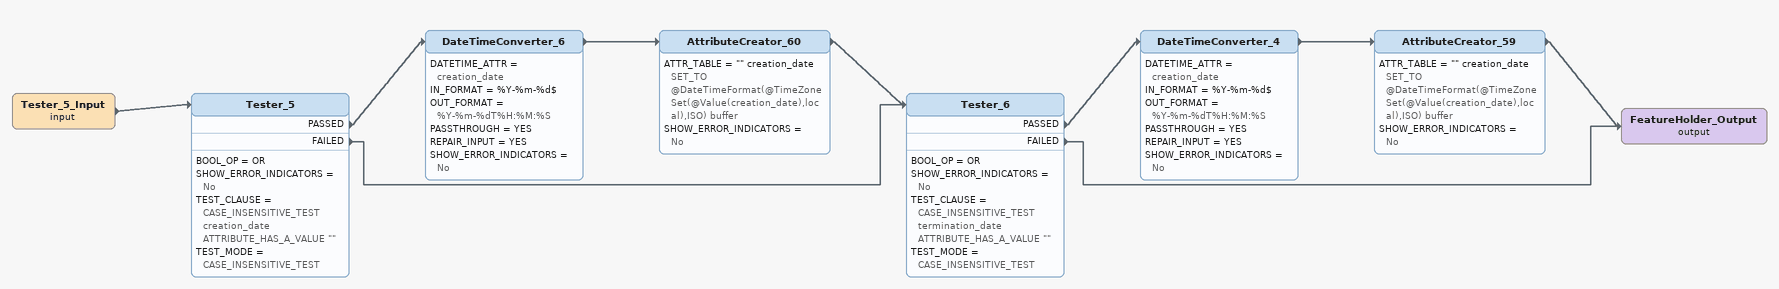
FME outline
Tester_5_Input (input)
    -> Tester_5
Tester_5
    BOOL_OP = OR
    SHOW_ERROR_INDICATORS = No
    TEST_CLAUSE = CASE_INSENSITIVE_TEST creation_date ATTRIBUTE_HAS_A_VALUE ""
    TEST_MODE = CASE_INSENSITIVE_TEST
    PASSED -> DateTimeConverter_6
    FAILED -> Tester_6
DateTimeConverter_6
    DATETIME_ATTR = creation_date
    IN_FORMAT = %Y-%m-%d$
    OUT_FORMAT = %Y-%m-%dT%H:%M:%S
    PASSTHROUGH = YES
    REPAIR_INPUT = YES
    SHOW_ERROR_INDICATORS = No
    -> AttributeCreator_60
AttributeCreator_60
    ATTR_TABLE = "" creation_date SET_TO @DateTimeFormat(@TimeZoneSet(@Value(creation_date),local),ISO) buffer
    SHOW_ERROR_INDICATORS = No
    -> Tester_6
Tester_6
    BOOL_OP = OR
    SHOW_ERROR_INDICATORS = No
    TEST_CLAUSE = CASE_INSENSITIVE_TEST termination_date ATTRIBUTE_HAS_A_VALUE ""
    TEST_MODE = CASE_INSENSITIVE_TEST
    PASSED -> DateTimeConverter_4
    FAILED -> FeatureHolder_Output (output)
DateTimeConverter_4
    DATETIME_ATTR = creation_date
    IN_FORMAT = %Y-%m-%d$
    OUT_FORMAT = %Y-%m-%dT%H:%M:%S
    PASSTHROUGH = YES
    REPAIR_INPUT = YES
    SHOW_ERROR_INDICATORS = No
    -> AttributeCreator_59
AttributeCreator_59
    ATTR_TABLE = "" creation_date SET_TO @DateTimeFormat(@TimeZoneSet(@Value(creation_date),local),ISO) buffer
    SHOW_ERROR_INDICATORS = No
    -> FeatureHolder_Output (output)
FeatureHolder_Output (output)
